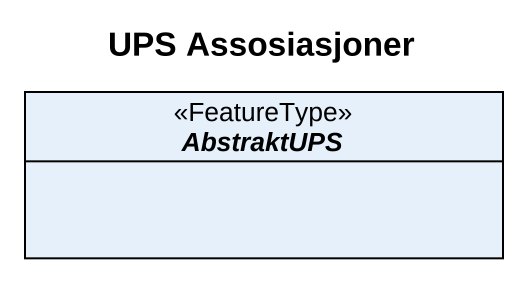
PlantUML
@startuml
title UPS Assosiasjoner
hide circle
hide empty members
abstract class AbstraktUPS <<FeatureType>>
@enduml
